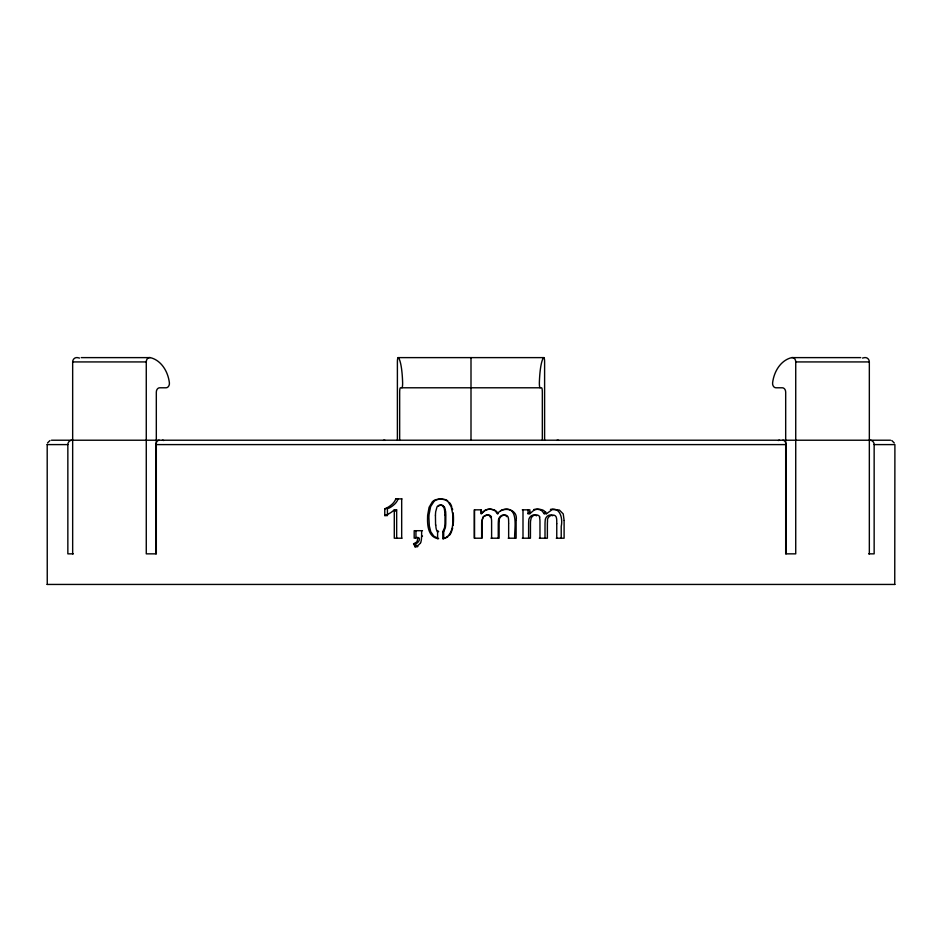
<?xml version="1.0" encoding="UTF-8"?>
<svg xmlns="http://www.w3.org/2000/svg" width="942" height="942" viewBox="0 0 942 942"><rect width="100%" height="100%" fill="white"/><g stroke="black" fill="none" stroke-linecap="round" stroke-linejoin="round"><path stroke-width="1.41" d="M72.004 440.22A4.369 4.157 -90 0 0 67.848 444.6L67.848 553.849L73.394 553.849M72.664 553.849L72.664 361.928A4.369 4.109 -90 0 1 77.456 357.619A30.591 28.743 -90 0 1 79.517 358.078M544.606 440.22L544.606 361.928A4.369 0.754 -90 0 0 543.722 357.619L398.278 357.619A4.369 0.754 -90 0 0 397.394 361.928L397.394 440.22M786.017 553.849L786.017 444.6A4.369 3.25 90 0 0 782.778 440.22M869.336 553.849L869.336 361.928A4.369 4.109 90 0 0 864.544 357.619A30.591 28.743 90 0 0 862.483 358.078M869.996 440.22A4.369 4.157 90 0 1 874.152 444.6L874.152 553.849L868.606 553.849M894.747 584.44L894.9 444.6L874.152 444.6M421.627 530.699L421.616 536.94M445.119 499.507L440.338 498.907L436.546 499.766A9.526 9.502 77.4 0 0 434.062 501.332L430.647 506.56L429.069 514.462A53.388 53.105 89.9 0 0 428.904 517.558L429.317 525.93L430.73 531.7L433.803 536.151L438.631 538.624L437.594 538.624L437.606 531.618L438.642 531.618M444.082 538.565L442.822 538.647L442.834 531.629L444.506 527.767A39.164 39.093 -90 0 0 444.977 522.928L445.024 515.027M443.694 538.647L443.706 531.629L445.33 527.791A38.316 38.245 -90 0 0 445.766 523.34L445.825 515.027A46.947 46.864 90 0 0 445.613 511.918M508.668 523.187L508.621 520.526A23.091 22.997 -90 0 0 508.492 518.701C508.032 512.048 498.082 515.462 499.26 521.197A35.443 35.372 -90 0 0 499.13 524.141L499.119 538.212L490.982 538.212M516.122 521.079L516.122 538.212L508.221 538.212M564.105 520.738L564.105 538.212L556.263 538.212M556.769 523.575L556.734 520.526A23.091 22.62 -90 0 0 556.604 518.701C556.169 512.024 546.313 515.51 547.514 521.197A35.443 34.866 -90 0 0 547.384 524.141L547.373 538.212L539.307 538.212M508.656 523.575L508.656 538.212M556.769 523.764L556.757 538.212M435.44 515.227L435.581 525.083M417.789 538.212L417.188 541.108A4.321 4.286 -88.7 0 1 416.47 542.168L413.573 543.852L415.245 546.949M453.078 525.565L453.337 523.128A55.896 55.837 -89.8 0 0 453.232 513.673L453.161 512.872M452.666 527.944L452.078 530.205M451.677 531.335L451.053 532.795M450.676 533.502L450.041 534.503M47.489 442.987L49.95 440.538M449.805 534.821L449.287 535.445M533.796 509.575A9.773 9.644 -81.9 0 1 535.598 509.233A11.41 11.257 -80.3 0 1 537.517 509.233L539.837 509.752A7.689 7.583 -86.6 0 1 542.286 511.235L544.17 513.708L545.771 511.953M481.068 509.834L481.068 513.708L484.694 510.493A9.773 9.761 -63.4 0 1 488.71 509.233A11.41 11.386 -59.1 0 1 490.652 509.233L493.007 509.752A7.689 7.677 -79.3 0 1 495.48 511.235L497.4 513.708L498.059 512.919M564.105 520.384L563.234 513.932L559.36 510.034L552.353 509.551L546.501 513.708L544.971 511.636A7.972 7.866 -87.1 0 0 542.545 509.952L539.613 509.233A12.152 11.987 -79.8 0 0 537.658 509.233A10.315 10.174 -81.7 0 0 533.572 510.493L529.863 513.708L528.038 513.708L529.71 511.906M497.4 513.708C503.063 505.889 518.524 509.033 516.122 520.384M447.862 536.787L444.836 538.365M500.638 510.694L501.862 510.034M417.918 546.454L417.153 546.796M387.433 508.798L387.433 515.604L384.772 515.604L384.772 508.798L389.093 508.091A23.68 23.114 -81.2 0 0 393.709 504.959A14.236 14 -89.6 0 0 398.125 498.919M384.772 508.798L386.467 508.091A24.504 23.915 -80.9 0 0 391.236 504.959A14.295 14.059 -89.5 0 0 395.805 498.93M502.498 509.763C520.019 504.677 513.896 530.546 514.732 538.212M413.573 543.852C418.507 545.324 423.523 534.514 414.186 538.212L414.186 530.699L422.487 530.699M442.822 538.647C449.958 537.458 452.525 529.38 452.772 523.116A54.212 54.153 -89.8 0 0 452.666 513.696M550.458 509.398C560.608 506.926 562.869 519.077 561.22 526.331L561.22 538.212M81.259 357.619L150.178 357.619A30.591 23.432 90 0 1 169.383 382.688A4.369 3.344 90 0 1 166.075 387.786L159.669 387.786A4.369 3.344 90 0 0 156.313 392.155L156.313 553.849L146.269 553.849L146.269 361.928A4.369 3.344 90 0 1 150.178 357.619M791.822 357.619A4.369 3.344 -90 0 1 795.731 361.928L795.731 553.849L785.687 553.849L785.687 392.155A4.369 3.344 -90 0 0 782.331 387.786L775.925 387.786A4.369 3.344 -90 0 1 772.617 382.688A30.591 23.432 -90 0 1 791.822 357.619L860.741 357.619M72.664 361.928L146.269 361.928M795.731 361.928L869.336 361.928M51.48 440.22L890.52 440.22M47.124 444.6L67.848 444.6M155.983 553.849L155.983 444.6L786.017 444.6M395.675 498.883L401.951 498.883M435.451 515.227A46.005 45.84 90 0 1 435.699 511.647L437.017 506.902A3.733 3.733 87.9 0 1 438.642 505.442A3.768 3.768 85.8 0 1 442.634 505.972L444.365 507.126M384.748 515.545A26.129 25.434 -75.8 0 0 394.262 509.881L396.664 509.916L396.664 538.212M522.292 509.834L529.863 509.834L529.863 513.708M544.17 513.708L546.501 513.708M442.834 531.629L443.706 531.629M421.627 536.069L422.487 536.069M401.951 538.212L394.286 538.212L394.286 509.916M522.292 538.212L530.44 538.212L530.452 523.693A36.373 36.008 -90 0 1 530.558 521.114L531.1 518.359A5.275 5.216 -89.6 0 1 535.244 514.991L535.657 514.956A3.945 3.898 -83 0 1 539.837 516.993M47.1 584.44L894.9 584.44M437.594 538.624C428.221 536.61 427.315 525.412 427.574 517.57A53.659 53.364 90 0 1 427.656 515.274L429.081 507.314L432.354 501.815A9.926 9.891 77.1 0 1 435.487 499.743L440.232 498.883L444.965 499.766A10.021 9.997 80 0 1 448.121 501.839L451.124 506.572L452.678 513.696M891.827 440.538L894.288 442.987M506.054 515.745C502.463 513.119 497.977 517.288 498.389 521.197A36.502 36.42 -90 0 0 498.259 524.129L498.247 538.212M552.707 515.745C549.127 513.107 544.735 517.346 545.147 521.197A36.502 35.902 -90 0 0 545.018 524.129L545.006 538.212M442.622 505.995L443.517 507.137M536.575 515.792C533.066 513.084 528.203 517.064 528.721 521.114A37.433 37.068 -90 0 0 528.615 523.693L528.603 538.212M506.349 516.016L506.796 516.663M449.381 502.439L449.864 503.04M498.236 513.708L496.681 511.636A7.972 7.96 -80.8 0 0 494.22 509.952L491.253 509.233A12.152 12.14 -57.8 0 0 489.275 509.233A10.315 10.303 -62.7 0 0 485.142 510.493L481.397 513.708L481.397 509.834L474.368 509.834L474.368 538.212L481.986 538.212L481.986 523.693A36.373 36.361 -89.9 0 1 482.104 521.114L482.645 518.359A5.275 5.263 0 0 1 486.826 514.991L489.381 515.533L490.652 517.535M450.323 503.699L450.735 504.406M451.136 505.159L451.736 506.572M415.351 543.852L416.67 546.76M491.171 517.17L491.559 519.854A48.866 48.807 -90 0 1 491.606 521.538L491.618 538.212M539.53 517.17L539.919 519.854A48.866 48.219 -90 0 1 539.966 521.538L539.978 538.212M452.231 508.079L452.631 509.646M47.194 444.6L47.253 584.44M542.333 440.22L542.333 392.155A4.369 0.754 -90 0 0 541.568 387.786L400.421 387.786A4.369 0.754 -90 0 0 399.667 392.155L399.667 440.22M528.038 509.834L528.038 513.708M522.998 509.834L522.998 538.212M481.645 538.212L481.645 523.693A37.433 37.421 -89.9 0 1 481.762 521.114L483.27 516.675L487.25 514.956A3.945 3.945 0 0 1 491.477 516.993M474.474 509.834L474.474 538.212M471 357.571L471 440.22M415.94 530.699L415.94 538.212M401.681 498.883L401.681 538.212M155.983 444.6A4.369 3.25 90 0 1 159.222 440.22M396.629 509.881A25.151 24.492 -76.2 0 1 395.075 511.27M445.825 499.778A9.62 9.597 78.9 0 1 447.733 500.885M438.265 531.535A12.611 12.576 -88.5 0 1 437.959 530.876M438.477 506.325A3.591 3.58 87.7 0 1 439.408 505.56M439.89 505.336A3.58 3.568 85.9 0 1 443.517 505.972M443.8 507.043A22.031 21.984 88.5 0 1 444.777 515.015M437.347 531.771A12.317 12.281 -88.4 0 1 435.887 525.106M444.459 507.09A14.942 14.907 88.6 0 1 445.542 511.918M420.473 542.875A10.256 10.15 -78.8 0 1 414.998 546.843M421.486 536.952A15.048 14.942 -89.3 0 1 420.603 542.898M383.524 440.397A4.369 0.907 -90 0 1 383.771 440.22M558.229 440.22A4.369 0.907 90 0 1 558.476 440.397M778.327 440.538A4.369 3.25 -90 0 1 779.517 440.22M162.471 440.22A4.369 3.25 90 0 1 163.672 440.538M384.677 440.22A4.369 0.907 -90 0 1 384.937 440.397M557.063 440.397A4.369 0.907 -90 0 1 557.311 440.232M398.278 357.619A30.591 5.311 -90 0 1 402.623 382.688A4.369 0.754 -90 0 1 401.881 387.786M543.722 357.619A30.591 5.311 -90 0 0 539.366 382.688A4.369 0.754 -90 0 0 540.119 387.786"/></g></svg>
